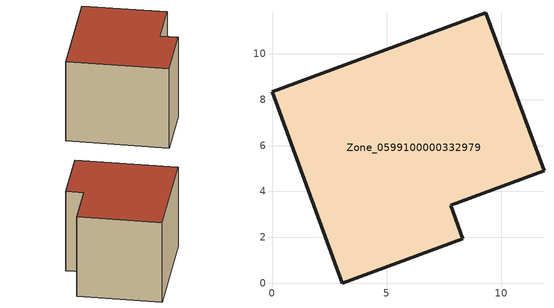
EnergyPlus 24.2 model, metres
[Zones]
Zone_0599100000332979
 floor ground (C_G): 0,8.35 9.32,11.79 11.87,4.89 7.79,3.39 8.33,1.94 3.07,0 z0.41
 wall outside (C_F): 9.32,11.79 0,8.35 3.07,0 8.33,1.94 7.79,3.39 11.87,4.89 9.32,11.79 z0.41:8.09
 roof outside (C_R): 0,8.35 3.07,0 8.33,1.94 7.79,3.39 11.87,4.89 9.32,11.79 z8.09
[BUILDING]
Pand.0599100000332979: North Axis=0; Terrain=City; Loads Convergence Tolerance Value=0.04; Temperature Convergence Tolerance Value=0.4; Solar Distribution=FullExterior; Maximum Number of Warmup Days=25; Minimum Number of Warmup Days=1
[Site:Location]
Rotterdam.The.Hague.AP_ZH_NLD Design_Conditions: Latitude=51.96; Longitude=4.45; Time Zone=1; Elevation=-4.5
[SITE:GROUNDTEMPERATURE:BUILDINGSURFACE]
18, 18, 18, 18, 18, 18, 18, 18, 18, 18, 18, 18
[MATERIAL] Thermal Absorptance=0.9; Solar Absorptance=0.7; Visible Absorptance=0.7
Name | Roughness | Thickness | Conductivity | Density | Specific Heat
G.TC.1975-1991 | MediumSmooth | 0.15 | 0.288461 | 540 | 1210
F.TC.1975-1991 | Rough | 0.3 | 0.230769 | 1920 | 840
R.TC.1975-1991 | MediumRough | 0.2 | 0.153846 | 1500 | 1000
[CONSTRUCTION]
C_G: G.TC.1975-1991
C_F: F.TC.1975-1991
C_R: R.TC.1975-1991
[ZONE]
Zone_0599100000332979: Type=1; Multiplier=1; Ceiling Height=Autocalculate; Volume=Autocalculate; Floor Area=autocalculate; Part of Total Floor Area=Yes
[ZONEINFILTRATION:DESIGNFLOWRATE]
Infil_Zone_0599100000332979: Zone or ZoneList or Space or SpaceList=Zone_0599100000332979; Schedule=AlwaysOn; Design Flow Rate Calculation Method=Flow/Area; Flow Rate per Floor Area=0.003; Constant Term Coefficient=1; Temperature Term Coefficient=0; Velocity Term Coefficient=0; Velocity Squared Term Coefficient=0
[HVACTEMPLATE:ZONE:IDEALLOADSAIRSYSTEM]
Zone_0599100000332979: Maximum Heating Supply Air Temperature=50; Minimum Cooling Supply Air Temperature=13; Maximum Heating Supply Air Humidity Ratio=0.0156; Minimum Cooling Supply Air Humidity Ratio=0.0077; Heating Limit=NoLimit; Cooling Limit=NoLimit; Dehumidification Control Type=ConstantSensibleHeatRatio; Cooling Sensible Heat Ratio=0.7; Dehumidification Setpoint=60; Humidification Control Type=None; Humidification Setpoint=30; Outdoor Air Method=None; Outdoor Air Flow Rate per Person=0.00944; Outdoor Air Flow Rate per Zone Floor Area=0; Outdoor Air Flow Rate per Zone=0; Demand Controlled Ventilation Type=None; Outdoor Air Economizer Type=NoEconomizer; Heat Recovery Type=None; Sensible Heat Recovery Effectiveness=0.7; Latent Heat Recovery Effectiveness=0.65
[ZONECONTROL:THERMOSTAT]
ThermostatControl_Zone_0599100000332979: Zone or ZoneList=Zone_0599100000332979; Control Type Schedule=DualSetpointControlType; Control 1=Thermostat_Zone_0599100000332979; Temperature Difference Between Cutout And Setpoint=0
[THERMOSTATSETPOINT:DUALSETPOINT]
Thermostat_Zone_0599100000332979: Heating Setpoint Temperature Schedule=HeatingSetpoint_Zone_0599100000332979; Cooling Setpoint Temperature Schedule=CoolingSetpoint_Zone_0599100000332979
[SCHEDULE:COMPACT]
HeatingSetpoint_Zone_0599100000332979: Through: 12/31, For: AllDays, Until: 24:00, 21
CoolingSetpoint_Zone_0599100000332979: Through: 12/31, For: AllDays, Until: 24:00, 24
DualSetpointControlType: Through: 12/31, For: AllDays, Until: 24:00, 4
AlwaysOn: Through: 12/31, For: AllDays, Until: 24:00, 1
